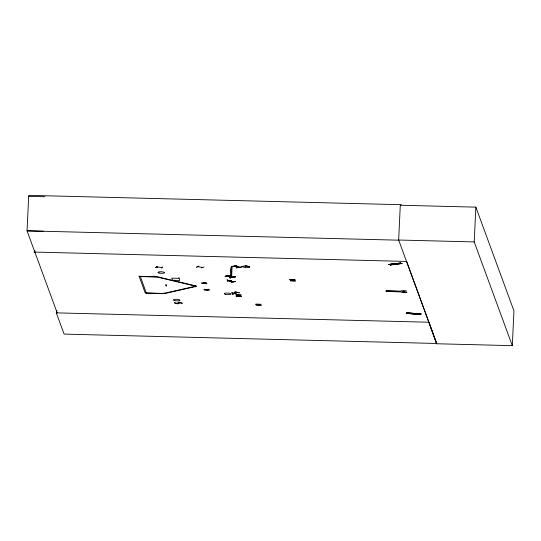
<?xml version="1.0" encoding="UTF-8"?>
<svg xmlns="http://www.w3.org/2000/svg" width="541" height="541" viewBox="0 0 541 541"><rect width="100%" height="100%" fill="white"/><g stroke="black" fill="none" stroke-linecap="round" stroke-linejoin="round"><path stroke-width="0.81" d="M256.218 305.577L261.54 305.624M204.025 289.793L209.367 289.895M290.226 280.799L295.569 280.935L290.206 280.671M401.618 291.998L406.974 292.255L401.611 292.059M236.133 296.042L241.496 296.346L236.126 296.103M139.226 276.12L139.199 276.559L156.998 277.006L196.437 286.372L164.829 293.54L146.232 292.904M140.261 276.147L146.32 293.148M156.924 266.49C158.067 267.707 156.802 265.793 156.856 266.99L161.969 267.491L161.489 267.497M157.411 266.483L157.262 267.038M164.031 293.35L196.309 286.027L157.674 276.85L139.111 276.316L145.286 293.121L164.119 293.594L164.051 292.918M166.358 286.006L165.972 284.546M178.929 278.338L171.734 278.155L172.505 280.258L179.7 280.441L178.963 277.54M194.185 285.776L194.3 286.196L194.266 285.675M194.706 286.203L194.746 285.689L194.76 286.155M195.639 286.182L195.659 285.749M205.019 282.706L204.931 283.234L205.019 282.706L205.56 282.72M205.357 283.18C205.282 281.922 205.85 283.599 204.978 283.227M205.452 282.673L205.161 283.274M225.205 276.194L225.394 276.546L225.205 276.194L230.649 275.383L225.381 276.525M229.857 277.553L230.047 277.905L229.857 277.553L235.301 276.735L230.033 277.885M230.635 275.673L230.452 275.322M232.028 267.207L231.649 276.316L230.831 276.451L230.48 276.35L230.96 267.24M231.027 272.299L231.223 268.16M231.649 276.316L231.298 276.214L231.724 267.112M233.408 276.965L228.951 275.667L233.394 276.965M235.098 276.681L235.288 277.026M239.453 267.288L234.99 265.989M239.67 267.234L235.207 265.949M238.709 295.562L238.709 296.197L238.655 295.575M238.662 296.184L238.439 294.967L238.899 296.204L238.899 295.569M249.638 266.882C237.161 264.022 258.118 267.45 245.438 267.687L241.435 266.476M398.656 240.021L400.293 205.242L475.857 207.142L513.95 310.879L512.307 345.658L436.749 343.758L398.656 240.021L474.214 241.922L512.307 345.658M436.749 343.758L406.636 261.431L33.975 252.059M474.214 241.922L475.857 207.142M235.896 294.872L241.245 295.055L235.896 294.791M201.57 283.105L206.919 283.22L201.556 283.065M289.76 279.413L295.122 279.636L289.78 279.433M401.185 290.76L406.507 290.862M255.71 304.211L261.073 304.333L255.737 304.279M386.064 291.011L400.55 291.457L386.091 291.092M386.193 291.383L400.725 291.937M400.496 291.159L386.044 290.95M406.291 313.381L420.729 314.409L406.325 313.225M421.006 313.983L406.67 312.914L421.087 313.881M420.58 314.605L406.345 313.313M56.873 310.392L56.298 312.86L64.102 334.101L436.763 343.474M231.791 292.796L236.18 293.709M236.052 293.77L231.649 292.87M406.676 312.928L421.094 313.868M174.358 302.845L177.921 303.853L174.567 302.744M231.338 280.38L227.342 281.016M203.47 282.679L206.506 283.829L203.443 282.612M196.579 267.2L198.905 266.125L196.532 267.146M206.189 290.226L208.495 289.225M165.925 284.789L166.121 286.033M155.815 267.477L157.559 266.402L155.835 267.457M156.051 267.47L157.512 266.355M258.97 305.482L258.273 304.353L258.72 305.449M389.033 264.556L388.702 264.414L400.705 263.102L389.128 264.461M390.291 264.995L389.973 264.867L401.76 263.352M390.183 264.962L402.071 263.467M161.543 268.106L162.753 266.902M404.398 292.126L403.728 290.896L404.188 292.126M233.962 293.242L236.999 292.397M166.243 285.432L166.729 285.506M180.491 302.818L176.373 303.379M207.906 289.834L207.345 289.8L207.933 289.827M232.786 293.662L233.347 293.695M234.767 293.229L232.211 294.23L234.787 293.256L234.172 293.181M204.018 266.99L201.455 267.93M237.154 292.444L234.097 293.296M231.48 280.414L227.335 281.043M389.162 264.475L400.827 263.021M292.586 279.69L292.992 280.806L292.343 279.67M241.428 266.551L245.628 265.746M231.656 266.517L236.911 265.665L231.67 266.544M236.126 267.829L241.563 267.024L236.316 267.896M225.394 276.268L231.69 275.443L230.52 275.477M225.191 276.485L230.452 275.599M230.48 276.35L231.298 276.214M229.871 277.58L235.301 276.735M229.844 277.844L235.098 276.951M235.132 281.503L231.129 282.111M235.132 281.279L235.294 281.597L231.156 282.159M176.251 303.345L180.383 302.764M389.02 264.542L400.908 263.176M230.04 281.124L227.247 279.92M228.349 280.529L228.207 280.63M197.844 266.693L202.605 267.437M401.388 204.708L28.727 195.342L27.05 230.845L57.177 312.887L56.298 312.86L428.966 322.233L436.587 343.839M28.68 196.356L44.876 196.748M43.253 231.237L27.05 230.845L398.866 240.19M152.887 276.228L155.314 276.289M204.633 282.97L206.168 282.997M194.632 285.52L195.281 286.791M166.229 285.438L166.655 285.438M194.719 286.196L194.239 286.182M204.018 289.814L209.381 290.023M229.634 280.786L233.178 281.841M232.968 281.861L229.452 280.806M157.33 266.99L156.876 266.936L156.998 266.436L156.802 266.983M208.535 289.279L206.229 290.28M234.916 291.917L239.447 292.809L235.037 291.89M238.872 296.076L238.676 295.663M230.29 281.097L227.071 279.934M234.584 293.202L232.278 294.203M402.098 263.474L390.433 264.928M34.766 250.409L34.847 252.079M228.728 275.7L233.164 277.29L228.728 275.7M245.141 266.591L245.655 266.733L245.141 266.591M178.976 302.169L182.358 303.305L178.99 302.169M239.196 295.927L236.904 295.846L239.196 295.954M159.128 273.009A3.334 0.764 2.7 0 0 164.552 272.799A3.334 0.764 2.7 0 0 160.143 271.751A3.334 0.764 2.7 0 0 159.128 273.009M225.475 294.324A3.347 0.764 2.7 0 0 230.919 294.115A3.347 0.764 2.7 0 0 226.49 293.066A3.347 0.764 2.7 0 0 225.475 294.324M174.574 300.58A3.334 0.764 2.7 0 0 179.997 300.37A3.334 0.764 2.7 0 0 175.588 299.322A3.334 0.764 2.7 0 0 174.574 300.58"/></g></svg>
